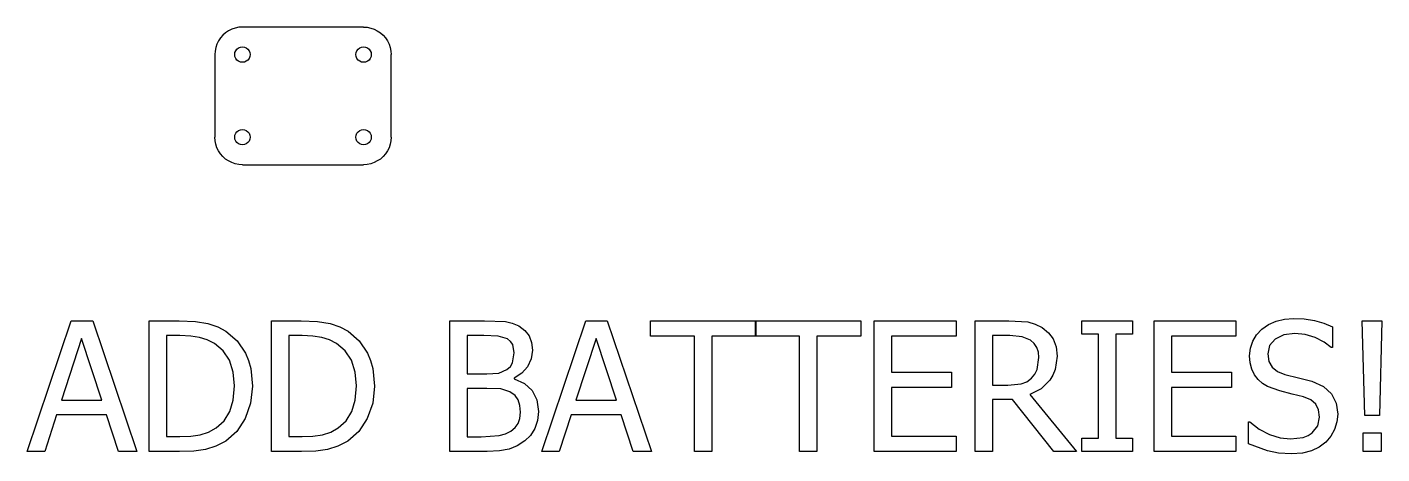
# Model space of a CAD drawing. Extents: x -272 to 362, y -437 to 464.
# Drawn here: x 41.7 to 287.7, y 386.3 to 463.9 of the extents above; entities that cross this region are included whole.
import ezdxf

# ---------------------------------------------------------------- set-up
doc = ezdxf.new("R2010")
doc.units = 0
doc.layers.get('0').update_dxf_attribs({"linetype": 'CONTINUOUS'})

msp = doc.modelspace()

# ---------------------------------------------------------------- linework, layer by layer
for p, q in [((77.78, 462.85), (77.29, 462.41)), ((78.32, 463.21), (77.78, 462.85)), ((78.91, 463.5), (78.32, 463.21)), ((79.53, 463.71), (78.91, 463.5)), ((80.17, 463.84), (79.53, 463.71)), ((80.82, 463.88), (80.17, 463.84)), ((102.82, 463.88), (80.82, 463.88)), ((102.82, 463.88), (103.48, 463.84)), ((103.48, 463.84), (104.12, 463.71)), ((104.12, 463.71), (104.74, 463.5)), ((104.74, 463.5), (105.32, 463.21)), ((105.32, 463.21), (105.87, 462.85)), ((105.87, 462.85), (106.36, 462.41)), ((75.99, 460.17), (75.87, 459.53)), ((76.2, 460.79), (75.99, 460.17)), ((76.49, 461.38), (76.2, 460.79)), ((76.86, 461.92), (76.49, 461.38)), ((77.29, 462.41), (76.86, 461.92)), ((79.83, 459.87), (80.12, 460.09)), ((80.12, 460.09), (80.46, 460.23)), ((80.46, 460.23), (80.82, 460.28)), ((80.82, 460.28), (81.19, 460.23)), ((81.19, 460.23), (81.52, 460.09)), ((81.52, 460.09), (81.81, 459.87)), ((101.83, 459.87), (102.12, 460.09)), ((102.12, 460.09), (102.46, 460.23)), ((102.46, 460.23), (102.82, 460.28)), ((102.82, 460.28), (103.19, 460.23)), ((103.19, 460.23), (103.52, 460.09)), ((103.52, 460.09), (103.81, 459.87)), ((106.36, 462.41), (106.79, 461.92)), ((106.79, 461.92), (107.15, 461.38)), ((107.15, 461.38), (107.44, 460.79)), ((107.44, 460.79), (107.65, 460.17)), ((107.65, 460.17), (107.78, 459.53)), ((75.87, 459.53), (75.82, 458.88)), ((75.82, 458.88), (75.82, 443.88)), ((79.42, 458.88), (79.47, 459.24)), ((79.47, 458.52), (79.42, 458.88)), ((79.47, 459.24), (79.61, 459.58)), ((79.61, 458.18), (79.47, 458.52)), ((79.61, 459.58), (79.83, 459.87)), ((79.83, 457.89), (79.61, 458.18)), ((80.12, 457.67), (79.83, 457.89)), ((80.46, 457.53), (80.12, 457.67)), ((81.52, 457.67), (81.19, 457.53)), ((81.81, 457.89), (81.52, 457.67)), ((81.81, 459.87), (82.04, 459.58)), ((82.04, 458.18), (81.81, 457.89)), ((82.04, 459.58), (82.18, 459.24)), ((82.18, 458.52), (82.04, 458.18)), ((82.18, 459.24), (82.22, 458.88)), ((82.22, 458.88), (82.18, 458.52)), ((101.42, 458.88), (101.47, 459.24)), ((101.47, 458.52), (101.42, 458.88)), ((101.47, 459.24), (101.61, 459.58)), ((101.61, 458.18), (101.47, 458.52)), ((101.61, 459.58), (101.83, 459.87)), ((101.83, 457.89), (101.61, 458.18)), ((102.12, 457.67), (101.83, 457.89)), ((102.46, 457.53), (102.12, 457.67)), ((103.52, 457.67), (103.19, 457.53)), ((103.81, 457.89), (103.52, 457.67)), ((103.81, 459.87), (104.04, 459.58)), ((104.04, 458.18), (103.81, 457.89)), ((104.04, 459.58), (104.18, 459.24)), ((104.18, 458.52), (104.04, 458.18)), ((104.18, 459.24), (104.22, 458.88)), ((104.22, 458.88), (104.18, 458.52)), ((107.78, 459.53), (107.82, 458.88)), ((107.82, 443.88), (107.82, 458.88)), ((80.82, 457.48), (80.46, 457.53)), ((81.19, 457.53), (80.82, 457.48)), ((102.82, 457.48), (102.46, 457.53)), ((103.19, 457.53), (102.82, 457.48)), ((80.46, 445.23), (80.82, 445.28)), ((80.82, 445.28), (81.19, 445.23)), ((102.46, 445.23), (102.82, 445.28)), ((102.82, 445.28), (103.19, 445.23)), ((75.87, 443.23), (75.82, 443.88)), ((75.99, 442.59), (75.87, 443.23)), ((79.42, 443.88), (79.47, 444.24)), ((79.47, 443.52), (79.42, 443.88)), ((79.47, 444.24), (79.61, 444.58)), ((79.61, 443.18), (79.47, 443.52)), ((79.61, 444.58), (79.83, 444.87)), ((79.83, 442.89), (79.61, 443.18)), ((79.83, 444.87), (80.12, 445.09)), ((80.12, 442.67), (79.83, 442.89)), ((80.12, 445.09), (80.46, 445.23)), ((81.19, 445.23), (81.52, 445.09)), ((81.52, 445.09), (81.81, 444.87)), ((81.81, 442.89), (81.52, 442.67)), ((81.81, 444.87), (82.04, 444.58)), ((82.04, 443.18), (81.81, 442.89)), ((82.04, 444.58), (82.18, 444.24)), ((82.18, 443.52), (82.04, 443.18)), ((82.18, 444.24), (82.22, 443.88)), ((82.22, 443.88), (82.18, 443.52)), ((101.42, 443.88), (101.47, 444.24)), ((101.47, 443.52), (101.42, 443.88)), ((101.47, 444.24), (101.61, 444.58)), ((101.61, 443.18), (101.47, 443.52)), ((101.61, 444.58), (101.83, 444.87)), ((101.83, 442.89), (101.61, 443.18)), ((101.83, 444.87), (102.12, 445.09)), ((102.12, 442.67), (101.83, 442.89)), ((102.12, 445.09), (102.46, 445.23)), ((103.19, 445.23), (103.52, 445.09)), ((103.52, 445.09), (103.81, 444.87)), ((103.81, 442.89), (103.52, 442.67)), ((103.81, 444.87), (104.04, 444.58)), ((104.04, 443.18), (103.81, 442.89)), ((104.04, 444.58), (104.18, 444.24)), ((104.18, 443.52), (104.04, 443.18)), ((104.18, 444.24), (104.22, 443.88)), ((104.22, 443.88), (104.18, 443.52)), ((107.78, 443.23), (107.65, 442.59)), ((107.82, 443.88), (107.78, 443.23)), ((76.2, 441.97), (75.99, 442.59)), ((76.49, 441.38), (76.2, 441.97)), ((76.86, 440.84), (76.49, 441.38)), ((77.29, 440.34), (76.86, 440.84)), ((77.78, 439.91), (77.29, 440.34)), ((80.46, 442.53), (80.12, 442.67)), ((80.82, 442.48), (80.46, 442.53)), ((81.19, 442.53), (80.82, 442.48)), ((81.52, 442.67), (81.19, 442.53)), ((102.46, 442.53), (102.12, 442.67)), ((102.82, 442.48), (102.46, 442.53)), ((103.19, 442.53), (102.82, 442.48)), ((103.52, 442.67), (103.19, 442.53)), ((106.36, 440.34), (105.87, 439.91)), ((106.79, 440.84), (106.36, 440.34)), ((107.15, 441.38), (106.79, 440.84)), ((107.44, 441.97), (107.15, 441.38)), ((107.65, 442.59), (107.44, 441.97)), ((78.32, 439.55), (77.78, 439.91)), ((78.91, 439.26), (78.32, 439.55)), ((79.53, 439.05), (78.91, 439.26)), ((80.17, 438.92), (79.53, 439.05)), ((80.82, 438.88), (80.17, 438.92)), ((80.82, 438.88), (102.82, 438.88)), ((103.48, 438.92), (102.82, 438.88)), ((104.12, 439.05), (103.48, 438.92)), ((104.74, 439.26), (104.12, 439.05)), ((105.32, 439.55), (104.74, 439.26)), ((105.87, 439.91), (105.32, 439.55)), ((268.51, 410.47), (270.02, 410.84)), ((270.02, 410.84), (271.69, 410.96)), ((271.69, 410.96), (273.63, 410.86)), ((273.63, 410.86), (275.47, 410.56)), ((41.73, 386.76), (49.74, 410.53)), ((49.74, 410.53), (53.64, 410.53)), ((53.64, 410.53), (61.65, 386.76)), ((63.9, 386.76), (63.9, 410.53)), ((63.9, 410.53), (69.31, 410.53)), ((69.31, 410.53), (72.31, 410.4)), ((72.31, 410.4), (74.57, 410.03)), ((74.57, 410.03), (76.34, 409.43)), ((76.34, 409.43), (77.82, 408.65)), ((77.82, 408.65), (79.86, 406.88)), ((86.08, 386.76), (86.08, 410.53)), ((86.08, 410.53), (91.49, 410.53)), ((91.49, 410.53), (94.48, 410.4)), ((94.48, 410.4), (96.75, 410.03)), ((96.75, 410.03), (98.51, 409.43)), ((98.51, 409.43), (100, 408.65)), ((100, 408.65), (102.04, 406.88)), ((118.47, 386.76), (118.47, 410.53)), ((118.47, 410.53), (124.77, 410.53)), ((124.77, 410.53), (128.58, 410.36)), ((128.58, 410.36), (129.82, 410.08)), ((129.82, 410.08), (131.02, 409.57)), ((131.02, 409.57), (132.12, 408.78)), ((132.12, 408.78), (132.88, 407.78)), ((135.17, 386.76), (143.18, 410.53)), ((143.18, 410.53), (147.08, 410.53)), ((147.08, 410.53), (155.09, 386.76)), ((154.91, 407.72), (154.91, 410.53)), ((154.91, 410.53), (174.01, 410.53)), ((174.01, 407.72), (174.01, 410.53)), ((174.01, 410.53), (174.04, 410.53)), ((174.04, 410.53), (174.04, 407.72)), ((174.04, 410.53), (193.13, 410.53)), ((193.13, 410.53), (193.13, 407.72)), ((195.53, 386.76), (195.53, 410.53)), ((195.53, 410.53), (210.39, 410.53)), ((210.39, 410.53), (210.39, 407.72)), ((213.87, 386.76), (213.87, 410.53)), ((213.87, 410.53), (220, 410.53)), ((220, 410.53), (223.43, 410.31)), ((223.43, 410.31), (224.77, 409.93)), ((224.77, 409.93), (226.05, 409.27)), ((226.05, 409.27), (227.17, 408.35)), ((227.17, 408.35), (228.02, 407.21)), ((233.24, 408.1), (233.24, 410.53)), ((233.24, 410.53), (242.46, 410.53)), ((242.46, 410.53), (242.46, 408.1)), ((246.36, 386.76), (246.36, 410.53)), ((246.36, 410.53), (261.22, 410.53)), ((261.22, 410.53), (261.22, 407.72)), ((264.96, 407.97), (265.95, 409.01)), ((265.95, 409.01), (267.15, 409.86)), ((267.15, 409.86), (268.51, 410.47)), ((275.47, 410.56), (277.18, 410.08)), ((277.18, 410.08), (278.77, 409.43)), ((278.77, 409.43), (278.77, 405.64)), ((284.62, 393.3), (284.15, 410.53)), ((284.15, 410.53), (287.72, 410.53)), ((287.72, 410.53), (287.27, 393.3)), ((51.61, 407.3), (47.95, 396.1)), ((55.28, 396.1), (51.61, 407.3)), ((69.47, 407.82), (67.06, 407.82)), ((67.06, 407.82), (67.06, 389.47)), ((71.44, 407.73), (69.47, 407.82)), ((73.05, 407.48), (71.44, 407.73)), ((74.44, 407.04), (73.05, 407.48)), ((75.75, 406.38), (74.44, 407.04)), ((77.32, 405.08), (75.75, 406.38)), ((79.86, 406.88), (81.38, 404.61)), ((91.65, 407.82), (89.24, 407.82)), ((89.24, 407.82), (89.24, 389.47)), ((93.61, 407.73), (91.65, 407.82)), ((95.22, 407.48), (93.61, 407.73)), ((96.62, 407.04), (95.22, 407.48)), ((97.92, 406.38), (96.62, 407.04)), ((99.49, 405.08), (97.92, 406.38)), ((102.04, 406.88), (103.56, 404.61)), ((124.66, 407.83), (121.63, 407.83)), ((121.63, 407.83), (121.63, 400.87)), ((127.26, 407.74), (124.66, 407.83)), ((128.97, 407.21), (127.26, 407.74)), ((129.52, 406.78), (128.97, 407.21)), ((129.9, 406.21), (129.52, 406.78)), ((130.19, 404.72), (129.9, 406.21)), ((132.88, 407.78), (133.33, 406.57)), ((133.33, 406.57), (133.47, 405.17)), ((145.05, 407.3), (141.39, 396.1)), ((148.72, 396.1), (145.05, 407.3)), ((162.9, 407.72), (154.91, 407.72)), ((162.9, 386.76), (162.9, 407.72)), ((166.06, 407.72), (166.06, 386.76)), ((174.01, 407.72), (166.06, 407.72)), ((174.04, 407.72), (174.01, 407.72)), ((181.99, 407.72), (174.04, 407.72)), ((181.99, 386.76), (181.99, 407.72)), ((193.13, 407.72), (185.15, 407.72)), ((185.15, 407.72), (185.15, 386.76)), ((210.39, 407.72), (198.69, 407.72)), ((198.69, 407.72), (198.69, 401.21)), ((220.16, 407.82), (217.03, 407.82)), ((217.03, 407.82), (217.03, 398.84)), ((222.38, 407.63), (220.16, 407.82)), ((223.94, 407), (222.38, 407.63)), ((224.61, 406.42), (223.94, 407)), ((225.08, 405.68), (224.61, 406.42)), ((228.02, 407.21), (228.57, 405.8)), ((236.27, 408.1), (233.24, 408.1)), ((236.27, 389.19), (236.27, 408.1)), ((242.46, 408.1), (239.43, 408.1)), ((239.43, 408.1), (239.43, 389.19)), ((261.22, 407.72), (249.52, 407.72)), ((249.52, 407.72), (249.52, 401.21)), ((263.84, 405.55), (264.26, 406.82)), ((264.26, 406.82), (264.96, 407.97)), ((267.32, 406.01), (266.98, 404.5)), ((268.34, 407.2), (267.32, 406.01)), ((269.91, 407.97), (268.34, 407.2)), ((271.9, 408.23), (269.91, 407.97)), ((273.8, 408.04), (271.9, 408.23)), ((275.62, 407.46), (273.8, 408.04)), ((277.23, 406.62), (275.62, 407.46)), ((278.53, 405.64), (277.23, 406.62)), ((78.45, 403.35), (77.32, 405.08)), ((81.38, 404.61), (81.94, 403.3)), ((100.62, 403.35), (99.49, 405.08)), ((103.56, 404.61), (104.11, 403.3)), ((129.88, 402.87), (130.19, 404.72)), ((133.25, 403.58), (132.59, 402.16)), ((133.47, 405.17), (133.25, 403.58)), ((225.35, 404.82), (225.08, 405.68)), ((225.12, 401.67), (225.44, 403.84)), ((225.44, 403.84), (225.35, 404.82)), ((228.75, 404.08), (228.42, 401.68)), ((228.57, 405.8), (228.75, 404.08)), ((263.69, 404.16), (263.84, 405.55)), ((263.8, 402.85), (263.69, 404.16)), ((266.98, 404.5), (267.18, 403.13)), ((278.77, 405.64), (278.53, 405.64)), ((79.13, 401.21), (78.45, 403.35)), ((79.36, 398.67), (79.13, 401.21)), ((81.94, 403.3), (82.33, 401.86)), ((82.33, 401.86), (82.64, 398.62)), ((101.3, 401.21), (100.62, 403.35)), ((101.53, 398.67), (101.3, 401.21)), ((104.11, 403.3), (104.5, 401.86)), ((104.5, 401.86), (104.82, 398.62)), ((125.22, 400.87), (127.41, 401.02)), ((127.41, 401.02), (128.86, 401.65)), ((128.86, 401.65), (129.48, 402.19)), ((129.48, 402.19), (129.88, 402.87)), ((131.53, 400.98), (130.14, 400.09)), ((132.59, 402.16), (131.53, 400.98)), ((198.69, 401.21), (209.59, 401.21)), ((209.59, 401.21), (209.59, 398.4)), ((224.7, 400.81), (225.12, 401.67)), ((228.42, 401.68), (228, 400.64)), ((249.52, 401.21), (260.42, 401.21)), ((260.42, 401.21), (260.42, 398.4)), ((264.1, 401.71), (263.8, 402.85)), ((264.59, 400.72), (264.1, 401.71)), ((267.18, 403.13), (267.78, 402.08)), ((267.78, 402.08), (268.76, 401.31)), ((268.76, 401.31), (270.1, 400.78)), ((79.15, 396.12), (79.36, 398.67)), ((82.64, 398.62), (82.32, 395.52)), ((101.32, 396.12), (101.53, 398.67)), ((104.82, 398.62), (104.49, 395.52)), ((121.63, 400.87), (125.22, 400.87)), ((130.14, 400.09), (130.14, 399.96)), ((130.14, 399.96), (132.02, 399.15)), ((132.02, 399.15), (133.43, 397.86)), ((217.03, 398.84), (219.81, 398.84)), ((219.81, 398.84), (222.25, 399.08)), ((222.25, 399.08), (223.26, 399.45)), ((223.26, 399.45), (224.1, 400.07)), ((224.1, 400.07), (224.7, 400.81)), ((227.42, 399.71), (225.86, 398.18)), ((228, 400.64), (227.42, 399.71)), ((265.24, 399.87), (264.59, 400.72)), ((266.05, 399.14), (265.24, 399.87)), ((266.97, 398.57), (266.05, 399.14)), ((269.17, 397.76), (266.97, 398.57)), ((270.1, 400.78), (272.56, 400.16)), ((272.56, 400.16), (274.97, 399.53)), ((274.97, 399.53), (277.09, 398.59)), ((277.09, 398.59), (278.56, 397.26)), ((47.95, 396.1), (55.28, 396.1)), ((78.53, 394.03), (79.15, 396.12)), ((100.7, 394.03), (101.32, 396.12)), ((125.22, 398.24), (121.63, 398.24)), ((121.63, 398.24), (121.63, 389.46)), ((127.74, 398.13), (125.22, 398.24)), ((129.37, 397.61), (127.74, 398.13)), ((130.34, 396.94), (129.37, 397.61)), ((130.92, 396.14), (130.34, 396.94)), ((131.21, 395.15), (130.92, 396.14)), ((133.43, 397.86), (134.3, 396.15)), ((134.3, 396.15), (134.59, 394.05)), ((141.39, 396.1), (148.72, 396.1)), ((209.59, 398.4), (198.69, 398.4)), ((198.69, 398.4), (198.69, 389.57)), ((220.64, 396.21), (217.03, 396.21)), ((217.03, 396.21), (217.03, 386.76)), ((228.17, 386.76), (220.64, 396.21)), ((225.86, 398.18), (223.82, 397.1)), ((223.82, 397.1), (232.28, 386.76)), ((260.42, 398.4), (249.52, 398.4)), ((249.52, 398.4), (249.52, 389.57)), ((271.45, 397.2), (269.17, 397.76)), ((273.46, 396.67), (271.45, 397.2)), ((274.79, 396.13), (273.46, 396.67)), ((275.7, 395.35), (274.79, 396.13)), ((278.56, 397.26), (279.41, 395.57)), ((77.49, 392.36), (78.53, 394.03)), ((82.32, 395.52), (81.33, 392.75)), ((99.67, 392.36), (100.7, 394.03)), ((104.49, 395.52), (103.5, 392.75)), ((131.2, 392.78), (131.3, 393.93)), ((131.3, 393.93), (131.21, 395.15)), ((134.59, 394.05), (134.42, 392.39)), ((276.23, 394.32), (275.7, 395.35)), ((276.4, 393.03), (276.23, 394.32)), ((279.41, 395.57), (279.69, 393.53)), ((47.08, 393.4), (44.92, 386.76)), ((56.16, 393.4), (47.08, 393.4)), ((58.31, 386.76), (56.16, 393.4)), ((76.05, 391.05), (77.49, 392.36)), ((81.33, 392.75), (79.78, 390.41)), ((98.23, 391.05), (99.67, 392.36)), ((103.5, 392.75), (101.96, 390.41)), ((130.35, 391.13), (130.89, 391.88)), ((130.89, 391.88), (131.2, 392.78)), ((134.42, 392.39), (133.92, 390.93)), ((140.51, 393.4), (138.36, 386.76)), ((149.6, 393.4), (140.51, 393.4)), ((151.75, 386.76), (149.6, 393.4)), ((263.52, 388.18), (263.52, 392.14)), ((263.52, 392.14), (263.74, 392.14)), ((263.74, 392.14), (265.41, 390.84)), ((275.06, 390.15), (276.07, 391.42)), ((276.07, 391.42), (276.4, 393.03)), ((279.55, 392.15), (279.12, 390.78)), ((279.69, 393.53), (279.55, 392.15)), ((287.27, 393.3), (284.62, 393.3)), ((67.06, 389.47), (69.47, 389.47)), ((69.47, 389.47), (71.45, 389.56)), ((71.45, 389.56), (73.16, 389.81)), ((73.16, 389.81), (74.67, 390.29)), ((74.67, 390.29), (76.05, 391.05)), ((79.78, 390.41), (77.79, 388.66)), ((89.24, 389.47), (91.65, 389.47)), ((91.65, 389.47), (93.62, 389.56)), ((93.62, 389.56), (95.34, 389.81)), ((95.34, 389.81), (96.85, 390.29)), ((96.85, 390.29), (98.23, 391.05)), ((101.96, 390.41), (99.97, 388.66)), ((121.63, 389.46), (124.2, 389.46)), ((124.2, 389.46), (127.47, 389.65)), ((127.47, 389.65), (128.6, 389.95)), ((128.6, 389.95), (129.58, 390.46)), ((129.58, 390.46), (130.35, 391.13)), ((132.12, 388.69), (130.73, 387.79)), ((133.14, 389.69), (132.12, 388.69)), ((133.92, 390.93), (133.14, 389.69)), ((198.69, 389.57), (210.39, 389.57)), ((210.39, 389.57), (210.39, 386.76)), ((233.24, 386.76), (233.24, 389.19)), ((233.24, 389.19), (236.27, 389.19)), ((239.43, 389.19), (242.46, 389.19)), ((242.46, 389.19), (242.46, 386.76)), ((249.52, 389.57), (261.22, 389.57)), ((261.22, 389.57), (261.22, 386.76)), ((265.41, 390.84), (267.29, 389.86)), ((267.29, 389.86), (269.23, 389.26)), ((269.23, 389.26), (271.1, 389.06)), ((271.1, 389.06), (273.4, 389.33)), ((273.4, 389.33), (274.31, 389.67)), ((274.31, 389.67), (275.06, 390.15)), ((278.44, 389.53), (277.54, 388.48)), ((279.12, 390.78), (278.44, 389.53)), ((284.3, 386.76), (284.3, 390.13)), ((284.3, 390.13), (287.56, 390.13)), ((287.56, 390.13), (287.56, 386.76)), ((44.92, 386.76), (41.73, 386.76)), ((61.65, 386.76), (58.31, 386.76)), ((69.38, 386.76), (63.9, 386.76)), ((72.01, 386.85), (69.38, 386.76)), ((74.13, 387.14), (72.01, 386.85)), ((75.97, 387.71), (74.13, 387.14)), ((77.79, 388.66), (75.97, 387.71)), ((91.55, 386.76), (86.08, 386.76)), ((94.18, 386.85), (91.55, 386.76)), ((96.3, 387.14), (94.18, 386.85)), ((98.15, 387.71), (96.3, 387.14)), ((99.97, 388.66), (98.15, 387.71)), ((125.28, 386.76), (118.47, 386.76)), ((127.49, 386.87), (125.28, 386.76)), ((129.24, 387.2), (127.49, 386.87)), ((130.73, 387.79), (129.24, 387.2)), ((138.36, 386.76), (135.17, 386.76)), ((155.09, 386.76), (151.75, 386.76)), ((166.06, 386.76), (162.9, 386.76)), ((185.15, 386.76), (181.99, 386.76)), ((210.39, 386.76), (195.53, 386.76)), ((217.03, 386.76), (213.87, 386.76)), ((232.28, 386.76), (228.17, 386.76)), ((242.46, 386.76), (233.24, 386.76)), ((261.22, 386.76), (246.36, 386.76)), ((266.93, 386.86), (263.52, 388.18)), ((268.93, 386.46), (266.93, 386.86)), ((271.33, 386.33), (268.93, 386.46)), ((273.32, 386.47), (271.33, 386.33)), ((274.94, 386.89), (273.32, 386.47)), ((276.31, 387.57), (274.94, 386.89)), ((277.54, 388.48), (276.31, 387.57)), ((287.56, 386.76), (284.3, 386.76))]:
    msp.add_line(p, q)

doc.saveas('drawing.dxf')
